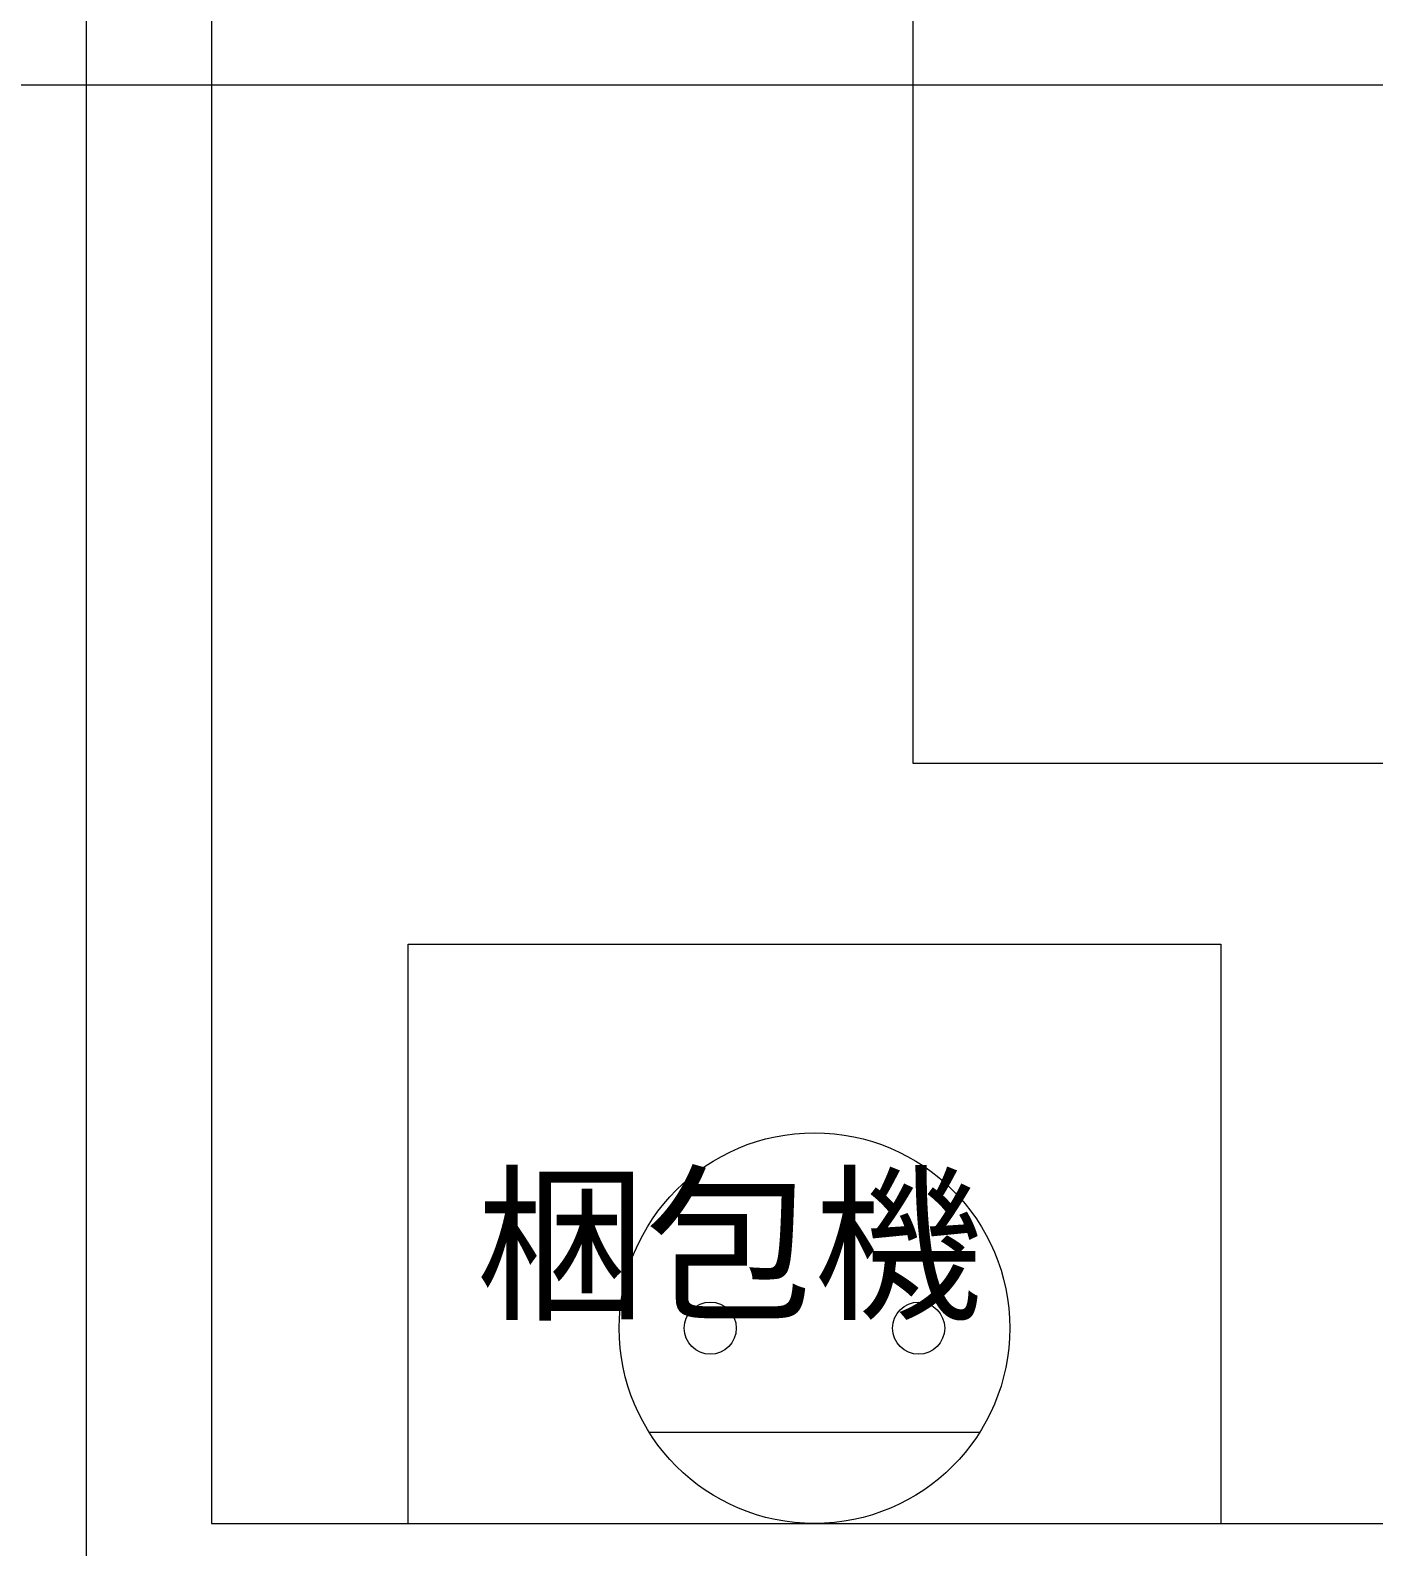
# Model space of a CAD drawing. Units: millimetres at full size, sheet at 1:100. Extents: x 3352 to 127672, y -40372 to 101181.
# Drawn here: x 56974 to 58264, y -11072 to -9616 of the extents above; entities that cross this region are included whole.
import ezdxf
from ezdxf.enums import TextEntityAlignment as Align

# ---------------------------------------------------------------- set-up
doc = ezdxf.new("R2010")
doc.units = ezdxf.units.MM
doc.header["$LTSCALE"] = 100
doc.layers.add('0-0', color=134, linetype='Continuous', lineweight=18)
doc.styles.add('ＭＳ Ｐゴシック', font='')
doc.styles.get('ＭＳ Ｐゴシック').set_extended_font_data('MS PGothic')

msp = doc.modelspace()

# ---------------------------------------------------------------- linework, layer by layer
at = {"layer": '0-0'}
for p, q in [((57028.2, -8723.3), (57028.2, -11169.3)), ((57148.2, -8723.3), (57148.2, -11049.3)), ((57337.1, -11049.3), (57337.1, -10493.3)), ((57148.2, -11049.3), (60739.8, -11049.3))]:
    msp.add_line(p, q, dxfattribs=at)
at = {"layer": '0-0', "color": 254}
msp.add_line((56605.2, -9668.6), (65728.8, -9668.6), dxfattribs=at)
msp.add_line((56605.2, -9668.6), (65728.8, -9668.6), dxfattribs=at)
at = {"layer": '0-0', "color": 230}
msp.add_line((57885.7, -10961.8), (57568.5, -10961.8), dxfattribs=at)
at = {"layer": '0-0', "color": 1}
msp.add_lwpolyline([(57821.9, -7968.9), (56242.2, -7968.9), (56242.2, -11839.8), (61330.6, -11839.8), (61330.6, -10319.7), (57821.9, -10319.7)], close=True, dxfattribs=at)
at = {"layer": '0-0'}
msp.add_lwpolyline([(57337.1, -10493.3), (58117.1, -10493.3), (58117.1, -11049.3)], dxfattribs=at)
at = {"layer": '0-0', "color": 230}
for centre, radius in [((57727.1, -10861.8), 187.5), ((57627.1, -10861.8), 25), ((57827.1, -10861.8), 25)]:
    msp.add_circle(centre, radius, dxfattribs=at)

# ---------------------------------------------------------------- texts
at = {"layer": '0-0', "style": 'ＭＳ Ｐゴシック'}
msp.add_text('梱包機', height=118.8, dxfattribs=at).set_placement((57402.4, -10876.8), align=Align.BOTTOM_LEFT)

doc.saveas('drawing.dxf')
